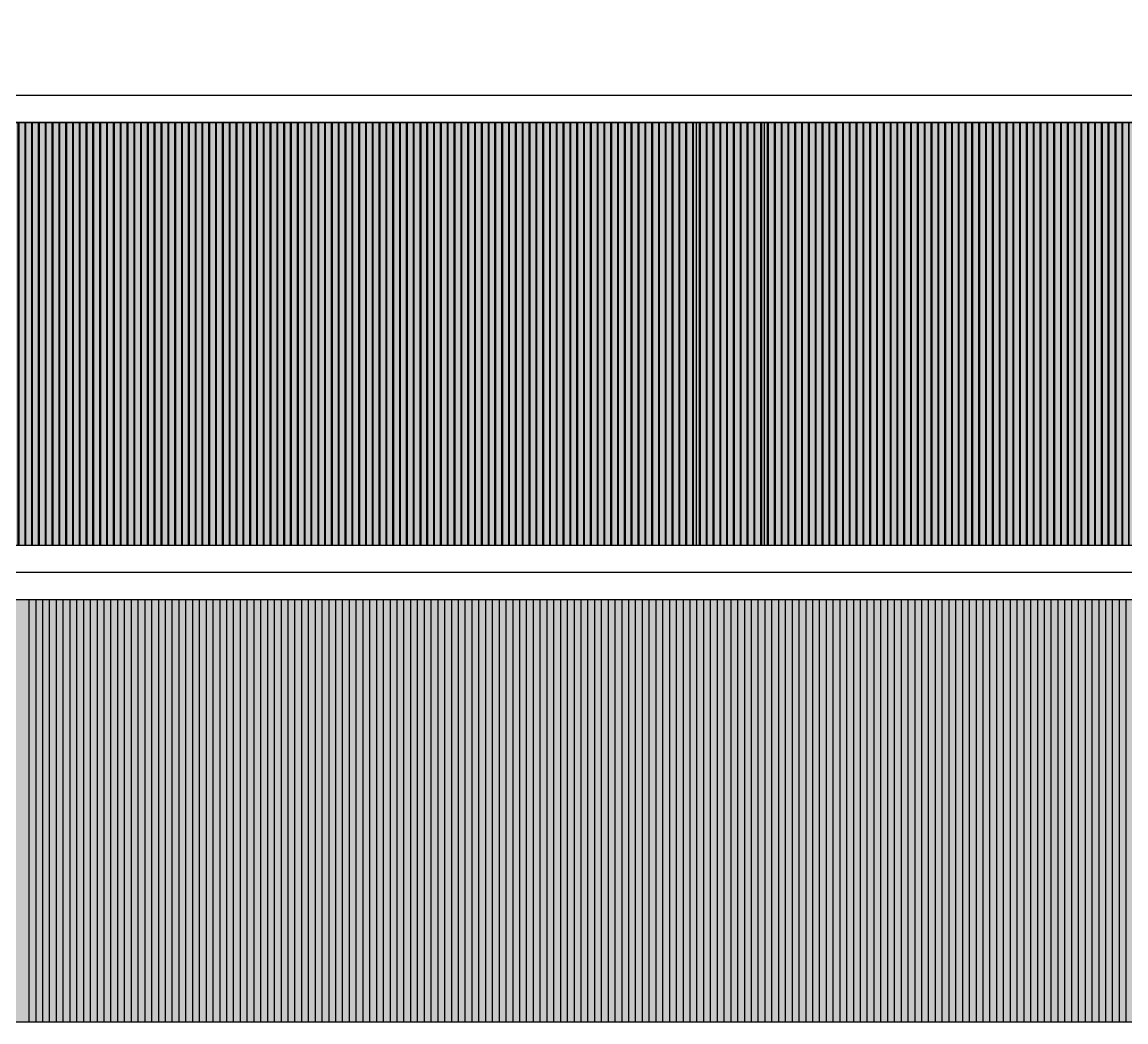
# Model space of a CAD drawing. Header units: millimetres. Extents: x -226 to 1784, y 10 to 1137.
# Drawn here: x 96.31 to 112.51, y 46.91 to 61.58 of the extents above; entities that cross this region are included whole.
import ezdxf

# ---------------------------------------------------------------- set-up
doc = ezdxf.new("R2010")
doc.units = ezdxf.units.MM
doc.linetypes.add('DOT', pattern=[6.35, 0, -6.35])
for name, color, linetype in [('График_G', 1, 'Continuous'), ('Кор сред грунта', 2, 'Continuous'), ('Макет', 7, 'Continuous'), ('Перешкоди', 7, 'Continuous')]:
    doc.layers.add(name, color=color, linetype=linetype)

# ---------------------------------------------------------------- blocks, each defined once
blk = doc.blocks.new('Кор_сред_грунта')
at = {"layer": 'Кор сред грунта'}
h = blk.add_hatch(color=256, dxfattribs=at)
h.dxf.hatch_style = 1
h.set_gradient(color1=(255, 255, 0), color2=(255, 255, 0), tint=0.59)
h.paths.add_polyline_path([(1.25, -201.893), (0.25, -201.893), (0.25, -208.093), (1.25, -208.093)])
for p, q in [((0.75, -201.893), (0.25, -201.893)), ((0.25, -201.893), (0.25, -208.093)), ((0.45, -201.893), (0.6, -201.893)), ((1.25, -201.893), (0.75, -201.893)), ((0.9, -201.893), (0.9, -201.893)), ((1.25, -208.093), (1.25, -201.893)), ((0.25, -208.093), (1.25, -208.093))]:
    blk.add_line(p, q, dxfattribs=at)
blk = doc.blocks.new('Корр_неб')
at = {"layer": 'График_G'}
h = blk.add_hatch(color=256, dxfattribs=at)
h.set_gradient(color1=(255, 0, 0), color2=(214, 0, 0), one_color=1, tint=0.42)
h.paths.add_polyline_path([(0.6, -208.893), (0, -208.893), (0, -215.093), (0.6, -215.093)])
for p, q in [((0, -208.893), (0.6, -208.893)), ((0.6, -208.893), (0.6, -215.093)), ((0, -215.093), (0.6, -215.093))]:
    blk.add_line(p, q, dxfattribs=at)

msp = doc.modelspace()

# ---------------------------------------------------------------- linework, layer by layer
at = {"layer": 'Макет', "linetype": 'DOT', "lineweight": -2}
for p, q in [((100, 227.508), (100, 60.507)), ((110, 227.508), (110, 60.507))]:
    msp.add_line(p, q, dxfattribs=at)
at = {"layer": 'Макет', "lineweight": -2}
for p, q in [((20, 60.507), (390, 60.507)), ((20, 53.507), (390, 53.507))]:
    msp.add_line(p, q, dxfattribs=at)

# ---------------------------------------------------------------- block references
at = {"layer": 'Перешкоди'}
for name, p in [('Кор_сред_грунта', (95.103, 262)), ('Кор_сред_грунта', (95.11, 262)), ('Кор_сред_грунта', (95.203, 262)), ('Кор_сред_грунта', (95.21, 262)), ('Кор_сред_грунта', (95.303, 262)), ('Кор_сред_грунта', (95.31, 262)), ('Кор_сред_грунта', (95.403, 262)), ('Кор_сред_грунта', (95.41, 262)), ('Кор_сред_грунта', (95.503, 262)), ('Кор_сред_грунта', (95.51, 262)), ('Кор_сред_грунта', (95.603, 262)), ('Кор_сред_грунта', (95.61, 262)), ('Кор_сред_грунта', (95.703, 262)), ('Кор_сред_грунта', (95.71, 262)), ('Кор_сред_грунта', (95.803, 262)), ('Кор_сред_грунта', (95.81, 262)), ('Кор_сред_грунта', (95.903, 262)), ('Кор_сред_грунта', (95.91, 262)), ('Кор_сред_грунта', (96, 262)), ('Кор_сред_грунта', (96.003, 262)), ('Кор_сред_грунта', (96.01, 262)), ('Кор_сред_грунта', (96.1, 262)), ('Кор_сред_грунта', (96.103, 262)), ('Кор_сред_грунта', (96.11, 262)), ('Кор_сред_грунта', (96.203, 262)), ('Кор_сред_грунта', (96.21, 262)), ('Кор_сред_грунта', (96.303, 262)), ('Кор_сред_грунта', (96.31, 262)), ('Кор_сред_грунта', (96.403, 262)), ('Кор_сред_грунта', (96.41, 262)), ('Кор_сред_грунта', (96.503, 262)), ('Кор_сред_грунта', (96.51, 262)), ('Кор_сред_грунта', (96.603, 262)), ('Кор_сред_грунта', (96.61, 262)), ('Кор_сред_грунта', (96.703, 262)), ('Кор_сред_грунта', (96.71, 262)), ('Кор_сред_грунта', (96.803, 262)), ('Кор_сред_грунта', (96.81, 262)), ('Кор_сред_грунта', (96.903, 262)), ('Кор_сред_грунта', (96.91, 262)), ('Кор_сред_грунта', (97, 262)), ('Кор_сред_грунта', (97.003, 262)), ('Кор_сред_грунта', (97.01, 262)), ('Кор_сред_грунта', (97.103, 262)), ('Кор_сред_грунта', (97.11, 262)), ('Кор_сред_грунта', (97.203, 262)), ('Кор_сред_грунта', (97.21, 262)), ('Кор_сред_грунта', (97.303, 262)), ('Кор_сред_грунта', (97.31, 262)), ('Кор_сред_грунта', (97.403, 262)), ('Кор_сред_грунта', (97.41, 262)), ('Кор_сред_грунта', (97.503, 262)), ('Кор_сред_грунта', (97.51, 262)), ('Кор_сред_грунта', (97.603, 262)), ('Кор_сред_грунта', (97.61, 262)), ('Кор_сред_грунта', (97.703, 262)), ('Кор_сред_грунта', (97.71, 262)), ('Кор_сред_грунта', (97.803, 262)), ('Кор_сред_грунта', (97.81, 262)), ('Кор_сред_грунта', (97.903, 262)), ('Кор_сред_грунта', (97.91, 262)), ('Кор_сред_грунта', (98, 262)), ('Кор_сред_грунта', (98.003, 262)), ('Кор_сред_грунта', (98.01, 262)), ('Кор_сред_грунта', (98.103, 262)), ('Кор_сред_грунта', (98.11, 262)), ('Кор_сред_грунта', (98.203, 262)), ('Кор_сред_грунта', (98.21, 262)), ('Кор_сред_грунта', (98.303, 262)), ('Кор_сред_грунта', (98.31, 262)), ('Кор_сред_грунта', (98.403, 262)), ('Кор_сред_грунта', (98.41, 262)), ('Кор_сред_грунта', (98.503, 262)), ('Кор_сред_грунта', (98.51, 262)), ('Кор_сред_грунта', (98.603, 262)), ('Кор_сред_грунта', (98.61, 262)), ('Кор_сред_грунта', (98.703, 262)), ('Кор_сред_грунта', (98.71, 262)), ('Кор_сред_грунта', (98.803, 262)), ('Кор_сред_грунта', (98.81, 262)), ('Кор_сред_грунта', (98.903, 262)), ('Кор_сред_грунта', (98.91, 262)), ('Кор_сред_грунта', (99, 262)), ('Кор_сред_грунта', (99.003, 262)), ('Кор_сред_грунта', (99.01, 262)), ('Кор_сред_грунта', (99.103, 262)), ('Кор_сред_грунта', (99.11, 262)), ('Кор_сред_грунта', (99.203, 262)), ('Кор_сред_грунта', (99.21, 262)), ('Кор_сред_грунта', (99.303, 262)), ('Кор_сред_грунта', (99.31, 262)), ('Кор_сред_грунта', (99.403, 262)), ('Кор_сред_грунта', (99.41, 262)), ('Кор_сред_грунта', (99.503, 262)), ('Кор_сред_грунта', (99.51, 262)), ('Кор_сред_грунта', (99.603, 262)), ('Кор_сред_грунта', (99.61, 262)), ('Кор_сред_грунта', (99.703, 262)), ('Кор_сред_грунта', (99.71, 262)), ('Кор_сред_грунта', (99.803, 262)), ('Кор_сред_грунта', (99.81, 262)), ('Кор_сред_грунта', (99.903, 262)), ('Кор_сред_грунта', (99.91, 262)), ('Кор_сред_грунта', (100, 262)), ('Кор_сред_грунта', (100.003, 262)), ('Кор_сред_грунта', (100.01, 262)), ('Кор_сред_грунта', (100.103, 262)), ('Кор_сред_грунта', (100.11, 262)), ('Кор_сред_грунта', (100.203, 262)), ('Кор_сред_грунта', (100.21, 262)), ('Кор_сред_грунта', (100.303, 262)), ('Кор_сред_грунта', (100.31, 262)), ('Кор_сред_грунта', (100.403, 262)), ('Кор_сред_грунта', (100.41, 262)), ('Кор_сред_грунта', (100.503, 262)), ('Кор_сред_грунта', (100.51, 262)), ('Кор_сред_грунта', (100.603, 262)), ('Кор_сред_грунта', (100.61, 262)), ('Кор_сред_грунта', (100.703, 262)), ('Кор_сред_грунта', (100.71, 262)), ('Кор_сред_грунта', (100.803, 262)), ('Кор_сред_грунта', (100.81, 262)), ('Кор_сред_грунта', (100.903, 262)), ('Кор_сред_грунта', (100.91, 262)), ('Кор_сред_грунта', (101, 262)), ('Кор_сред_грунта', (101.003, 262)), ('Кор_сред_грунта', (101.01, 262)), ('Кор_сред_грунта', (101.103, 262)), ('Кор_сред_грунта', (101.11, 262)), ('Кор_сред_грунта', (101.203, 262)), ('Кор_сред_грунта', (101.21, 262)), ('Кор_сред_грунта', (101.303, 262)), ('Кор_сред_грунта', (101.31, 262)), ('Кор_сред_грунта', (101.403, 262)), ('Кор_сред_грунта', (101.41, 262)), ('Кор_сред_грунта', (101.503, 262)), ('Кор_сред_грунта', (101.51, 262)), ('Кор_сред_грунта', (101.603, 262)), ('Кор_сред_грунта', (101.61, 262)), ('Кор_сред_грунта', (101.703, 262)), ('Кор_сред_грунта', (101.71, 262)), ('Кор_сред_грунта', (101.803, 262)), ('Кор_сред_грунта', (101.81, 262)), ('Кор_сред_грунта', (101.903, 262)), ('Кор_сред_грунта', (101.91, 262)), ('Кор_сред_грунта', (102, 262)), ('Кор_сред_грунта', (102.003, 262)), ('Кор_сред_грунта', (102.01, 262)), ('Кор_сред_грунта', (102.103, 262)), ('Кор_сред_грунта', (102.11, 262)), ('Кор_сред_грунта', (102.203, 262)), ('Кор_сред_грунта', (102.21, 262)), ('Кор_сред_грунта', (102.303, 262)), ('Кор_сред_грунта', (102.31, 262)), ('Кор_сред_грунта', (102.403, 262)), ('Кор_сред_грунта', (102.41, 262)), ('Кор_сред_грунта', (102.503, 262)), ('Кор_сред_грунта', (102.51, 262)), ('Кор_сред_грунта', (102.603, 262)), ('Кор_сред_грунта', (102.61, 262)), ('Кор_сред_грунта', (102.703, 262)), ('Кор_сред_грунта', (102.71, 262)), ('Кор_сред_грунта', (102.803, 262)), ('Кор_сред_грунта', (102.81, 262)), ('Кор_сред_грунта', (102.903, 262)), ('Кор_сред_грунта', (102.91, 262)), ('Кор_сред_грунта', (103, 262)), ('Кор_сред_грунта', (103.003, 262)), ('Кор_сред_грунта', (103.01, 262)), ('Кор_сред_грунта', (103.103, 262)), ('Кор_сред_грунта', (103.11, 262)), ('Кор_сред_грунта', (103.203, 262)), ('Кор_сред_грунта', (103.21, 262)), ('Кор_сред_грунта', (103.303, 262)), ('Кор_сред_грунта', (103.31, 262)), ('Кор_сред_грунта', (103.403, 262)), ('Кор_сред_грунта', (103.41, 262)), ('Кор_сред_грунта', (103.503, 262)), ('Кор_сред_грунта', (103.51, 262)), ('Кор_сред_грунта', (103.603, 262)), ('Кор_сред_грунта', (103.61, 262)), ('Кор_сред_грунта', (103.703, 262)), ('Кор_сред_грунта', (103.71, 262)), ('Кор_сред_грунта', (103.803, 262)), ('Кор_сред_грунта', (103.81, 262)), ('Кор_сред_грунта', (103.903, 262)), ('Кор_сред_грунта', (103.91, 262)), ('Кор_сред_грунта', (104, 262)), ('Кор_сред_грунта', (104.003, 262)), ('Кор_сред_грунта', (104.01, 262)), ('Кор_сред_грунта', (104.103, 262)), ('Кор_сред_грунта', (104.11, 262)), ('Кор_сред_грунта', (104.203, 262)), ('Кор_сред_грунта', (104.21, 262)), ('Кор_сред_грунта', (104.303, 262)), ('Кор_сред_грунта', (104.31, 262)), ('Кор_сред_грунта', (104.403, 262)), ('Кор_сред_грунта', (104.41, 262)), ('Кор_сред_грунта', (104.503, 262)), ('Кор_сред_грунта', (104.51, 262)), ('Кор_сред_грунта', (104.603, 262)), ('Кор_сред_грунта', (104.61, 262)), ('Кор_сред_грунта', (104.703, 262)), ('Кор_сред_грунта', (104.71, 262)), ('Кор_сред_грунта', (104.803, 262)), ('Кор_сред_грунта', (104.81, 262)), ('Кор_сред_грунта', (104.903, 262)), ('Кор_сред_грунта', (104.91, 262)), ('Кор_сред_грунта', (105, 262)), ('Кор_сред_грунта', (105.003, 262)), ('Кор_сред_грунта', (105.01, 262)), ('Кор_сред_грунта', (105.103, 262)), ('Кор_сред_грунта', (105.11, 262)), ('Кор_сред_грунта', (105.203, 262)), ('Кор_сред_грунта', (105.21, 262)), ('Кор_сред_грунта', (105.303, 262)), ('Кор_сред_грунта', (105.31, 262)), ('Кор_сред_грунта', (105.403, 262)), ('Кор_сред_грунта', (105.41, 262)), ('Кор_сред_грунта', (105.503, 262)), ('Кор_сред_грунта', (105.51, 262)), ('Кор_сред_грунта', (105.603, 262)), ('Кор_сред_грунта', (105.61, 262)), ('Кор_сред_грунта', (105.703, 262)), ('Кор_сред_грунта', (105.71, 262)), ('Кор_сред_грунта', (105.803, 262)), ('Кор_сред_грунта', (105.81, 262)), ('Кор_сред_грунта', (105.903, 262)), ('Кор_сред_грунта', (105.91, 262)), ('Кор_сред_грунта', (105.955, 262)), ('Кор_сред_грунта', (106, 262)), ('Кор_сред_грунта', (106.003, 262)), ('Кор_сред_грунта', (106.01, 262)), ('Кор_сред_грунта', (106.103, 262)), ('Кор_сред_грунта', (106.11, 262)), ('Кор_сред_грунта', (106.203, 262)), ('Кор_сред_грунта', (106.21, 262)), ('Кор_сред_грунта', (106.303, 262)), ('Кор_сред_грунта', (106.31, 262)), ('Кор_сред_грунта', (106.403, 262)), ('Кор_сред_грунта', (106.41, 262)), ('Кор_сред_грунта', (106.503, 262)), ('Кор_сред_грунта', (106.51, 262)), ('Кор_сред_грунта', (106.603, 262)), ('Кор_сред_грунта', (106.61, 262)), ('Кор_сред_грунта', (106.703, 262)), ('Кор_сред_грунта', (106.71, 262)), ('Кор_сред_грунта', (106.803, 262)), ('Кор_сред_грунта', (106.81, 262)), ('Кор_сред_грунта', (106.903, 262)), ('Кор_сред_грунта', (106.91, 262)), ('Кор_сред_грунта', (107, 262)), ('Кор_сред_грунта', (107.003, 262)), ('Кор_сред_грунта', (107.01, 262)), ('Кор_сред_грунта', (107.103, 262)), ('Кор_сред_грунта', (107.11, 262)), ('Кор_сред_грунта', (107.203, 262)), ('Кор_сред_грунта', (107.21, 262)), ('Кор_сред_грунта', (107.303, 262)), ('Кор_сред_грунта', (107.31, 262)), ('Кор_сред_грунта', (107.403, 262)), ('Кор_сред_грунта', (107.41, 262)), ('Кор_сред_грунта', (107.503, 262)), ('Кор_сред_грунта', (107.51, 262)), ('Кор_сред_грунта', (107.603, 262)), ('Кор_сред_грунта', (107.61, 262)), ('Кор_сред_грунта', (107.703, 262)), ('Кор_сред_грунта', (107.71, 262)), ('Кор_сред_грунта', (107.803, 262)), ('Кор_сред_грунта', (107.81, 262)), ('Кор_сред_грунта', (107.903, 262)), ('Кор_сред_грунта', (107.91, 262)), ('Кор_сред_грунта', (108, 262)), ('Кор_сред_грунта', (108.003, 262)), ('Кор_сред_грунта', (108.01, 262)), ('Кор_сред_грунта', (108.103, 262)), ('Кор_сред_грунта', (108.11, 262)), ('Кор_сред_грунта', (108.203, 262)), ('Кор_сред_грунта', (108.21, 262)), ('Кор_сред_грунта', (108.303, 262)), ('Кор_сред_грунта', (108.31, 262)), ('Кор_сред_грунта', (108.403, 262)), ('Кор_сред_грунта', (108.41, 262)), ('Кор_сред_грунта', (108.503, 262)), ('Кор_сред_грунта', (108.51, 262)), ('Кор_сред_грунта', (108.603, 262)), ('Кор_сред_грунта', (108.61, 262)), ('Кор_сред_грунта', (108.703, 262)), ('Кор_сред_грунта', (108.71, 262)), ('Кор_сред_грунта', (108.803, 262)), ('Кор_сред_грунта', (108.81, 262)), ('Кор_сред_грунта', (108.903, 262)), ('Кор_сред_грунта', (108.91, 262)), ('Кор_сред_грунта', (109, 262)), ('Кор_сред_грунта', (109.003, 262)), ('Кор_сред_грунта', (109.01, 262)), ('Кор_сред_грунта', (109.103, 262)), ('Кор_сред_грунта', (109.11, 262)), ('Кор_сред_грунта', (109.203, 262)), ('Кор_сред_грунта', (109.21, 262)), ('Кор_сред_грунта', (109.303, 262)), ('Кор_сред_грунта', (109.31, 262)), ('Кор_сред_грунта', (109.403, 262)), ('Кор_сред_грунта', (109.41, 262)), ('Кор_сред_грунта', (109.503, 262)), ('Кор_сред_грунта', (109.51, 262)), ('Кор_сред_грунта', (109.603, 262)), ('Кор_сред_грунта', (109.61, 262)), ('Кор_сред_грунта', (109.703, 262)), ('Кор_сред_грунта', (109.71, 262)), ('Кор_сред_грунта', (109.803, 262)), ('Кор_сред_грунта', (109.81, 262)), ('Кор_сред_грунта', (109.903, 262)), ('Кор_сред_грунта', (109.91, 262)), ('Кор_сред_грунта', (110, 262)), ('Кор_сред_грунта', (110.003, 262)), ('Кор_сред_грунта', (110.01, 262)), ('Кор_сред_грунта', (110.103, 262)), ('Кор_сред_грунта', (110.11, 262)), ('Кор_сред_грунта', (110.203, 262)), ('Кор_сред_грунта', (110.21, 262)), ('Кор_сред_грунта', (110.303, 262)), ('Кор_сред_грунта', (110.31, 262)), ('Кор_сред_грунта', (110.403, 262)), ('Кор_сред_грунта', (110.41, 262)), ('Кор_сред_грунта', (110.503, 262)), ('Кор_сред_грунта', (110.51, 262)), ('Кор_сред_грунта', (110.603, 262)), ('Кор_сред_грунта', (110.61, 262)), ('Кор_сред_грунта', (110.703, 262)), ('Кор_сред_грунта', (110.71, 262)), ('Кор_сред_грунта', (110.803, 262)), ('Кор_сред_грунта', (110.81, 262)), ('Кор_сред_грунта', (110.903, 262)), ('Кор_сред_грунта', (110.91, 262)), ('Кор_сред_грунта', (111, 262)), ('Кор_сред_грунта', (111.003, 262)), ('Кор_сред_грунта', (111.01, 262)), ('Кор_сред_грунта', (111.1, 262)), ('Кор_сред_грунта', (111.103, 262)), ('Кор_сред_грунта', (111.11, 262)), ('Кор_сред_грунта', (111.203, 262)), ('Кор_сред_грунта', (111.21, 262)), ('Кор_сред_грунта', (111.303, 262)), ('Кор_сред_грунта', (111.31, 262)), ('Кор_сред_грунта', (111.403, 262)), ('Кор_сред_грунта', (111.41, 262)), ('Кор_сред_грунта', (111.503, 262)), ('Кор_сред_грунта', (111.51, 262)), ('Кор_сред_грунта', (111.603, 262)), ('Кор_сред_грунта', (111.61, 262)), ('Кор_сред_грунта', (111.703, 262)), ('Кор_сред_грунта', (111.71, 262)), ('Кор_сред_грунта', (111.803, 262)), ('Кор_сред_грунта', (111.81, 262)), ('Кор_сред_грунта', (111.903, 262)), ('Кор_сред_грунта', (111.91, 262)), ('Кор_сред_грунта', (112, 262)), ('Кор_сред_грунта', (112.003, 262)), ('Кор_сред_грунта', (112.01, 262)), ('Кор_сред_грунта', (112.103, 262)), ('Кор_сред_грунта', (112.11, 262)), ('Кор_сред_грунта', (112.203, 262)), ('Кор_сред_грунта', (112.21, 262)), ('Корр_неб', (95.81, 262)), ('Корр_неб', (95.91, 262)), ('Корр_неб', (96.01, 262)), ('Корр_неб', (96.11, 262)), ('Корр_неб', (96.21, 262)), ('Корр_неб', (96.31, 262)), ('Корр_неб', (96.41, 262)), ('Корр_неб', (96.51, 262)), ('Корр_неб', (96.61, 262)), ('Корр_неб', (96.71, 262)), ('Корр_неб', (96.81, 262)), ('Корр_неб', (96.91, 262)), ('Корр_неб', (97.01, 262)), ('Корр_неб', (97.11, 262)), ('Корр_неб', (97.21, 262)), ('Корр_неб', (97.31, 262)), ('Корр_неб', (97.41, 262)), ('Корр_неб', (97.51, 262)), ('Корр_неб', (97.61, 262)), ('Корр_неб', (97.71, 262)), ('Корр_неб', (97.81, 262)), ('Корр_неб', (97.91, 262)), ('Корр_неб', (98.01, 262)), ('Корр_неб', (98.11, 262)), ('Корр_неб', (98.21, 262)), ('Корр_неб', (98.31, 262)), ('Корр_неб', (98.41, 262)), ('Корр_неб', (98.51, 262)), ('Корр_неб', (98.61, 262)), ('Корр_неб', (98.71, 262)), ('Корр_неб', (98.81, 262)), ('Корр_неб', (98.91, 262)), ('Корр_неб', (99.01, 262)), ('Корр_неб', (99.11, 262)), ('Корр_неб', (99.21, 262)), ('Корр_неб', (99.31, 262)), ('Корр_неб', (99.41, 262)), ('Корр_неб', (99.51, 262)), ('Корр_неб', (99.61, 262)), ('Корр_неб', (99.71, 262)), ('Корр_неб', (99.81, 262)), ('Корр_неб', (99.91, 262)), ('Корр_неб', (100.01, 262)), ('Корр_неб', (100.11, 262)), ('Корр_неб', (100.21, 262)), ('Корр_неб', (100.31, 262)), ('Корр_неб', (100.41, 262)), ('Корр_неб', (100.51, 262)), ('Корр_неб', (100.61, 262)), ('Корр_неб', (100.71, 262)), ('Корр_неб', (100.81, 262)), ('Корр_неб', (100.91, 262)), ('Корр_неб', (101.01, 262)), ('Корр_неб', (101.11, 262)), ('Корр_неб', (101.21, 262)), ('Корр_неб', (101.31, 262)), ('Корр_неб', (101.41, 262)), ('Корр_неб', (101.51, 262)), ('Корр_неб', (101.61, 262)), ('Корр_неб', (101.71, 262)), ('Корр_неб', (101.81, 262)), ('Корр_неб', (101.91, 262)), ('Корр_неб', (102.01, 262)), ('Корр_неб', (102.11, 262)), ('Корр_неб', (102.21, 262)), ('Корр_неб', (102.31, 262)), ('Корр_неб', (102.41, 262)), ('Корр_неб', (102.51, 262)), ('Корр_неб', (102.61, 262)), ('Корр_неб', (102.71, 262)), ('Корр_неб', (102.81, 262)), ('Корр_неб', (102.91, 262)), ('Корр_неб', (103.01, 262)), ('Корр_неб', (103.11, 262)), ('Корр_неб', (103.21, 262)), ('Корр_неб', (103.31, 262)), ('Корр_неб', (103.41, 262)), ('Корр_неб', (103.51, 262)), ('Корр_неб', (103.61, 262)), ('Корр_неб', (103.71, 262)), ('Корр_неб', (103.81, 262)), ('Корр_неб', (103.91, 262)), ('Корр_неб', (104.01, 262)), ('Корр_неб', (104.11, 262)), ('Корр_неб', (104.21, 262)), ('Корр_неб', (104.31, 262)), ('Корр_неб', (104.41, 262)), ('Корр_неб', (104.51, 262)), ('Корр_неб', (104.61, 262)), ('Корр_неб', (104.71, 262)), ('Корр_неб', (104.81, 262)), ('Корр_неб', (104.91, 262)), ('Корр_неб', (105.01, 262)), ('Корр_неб', (105.11, 262)), ('Корр_неб', (105.21, 262)), ('Корр_неб', (105.31, 262)), ('Корр_неб', (105.41, 262)), ('Корр_неб', (105.51, 262)), ('Корр_неб', (105.61, 262)), ('Корр_неб', (105.71, 262)), ('Корр_неб', (105.81, 262)), ('Корр_неб', (105.91, 262)), ('Корр_неб', (106.01, 262)), ('Корр_неб', (106.11, 262)), ('Корр_неб', (106.21, 262)), ('Корр_неб', (106.31, 262)), ('Корр_неб', (106.41, 262)), ('Корр_неб', (106.51, 262)), ('Корр_неб', (106.61, 262)), ('Корр_неб', (106.71, 262)), ('Корр_неб', (106.81, 262)), ('Корр_неб', (106.91, 262)), ('Корр_неб', (107.01, 262)), ('Корр_неб', (107.11, 262)), ('Корр_неб', (107.21, 262)), ('Корр_неб', (107.31, 262)), ('Корр_неб', (107.41, 262)), ('Корр_неб', (107.51, 262)), ('Корр_неб', (107.61, 262)), ('Корр_неб', (107.71, 262)), ('Корр_неб', (107.81, 262)), ('Корр_неб', (107.91, 262)), ('Корр_неб', (108.01, 262)), ('Корр_неб', (108.11, 262)), ('Корр_неб', (108.21, 262)), ('Корр_неб', (108.31, 262)), ('Корр_неб', (108.41, 262)), ('Корр_неб', (108.51, 262)), ('Корр_неб', (108.61, 262)), ('Корр_неб', (108.71, 262)), ('Корр_неб', (108.81, 262)), ('Корр_неб', (108.91, 262)), ('Корр_неб', (109.01, 262)), ('Корр_неб', (109.11, 262)), ('Корр_неб', (109.21, 262)), ('Корр_неб', (109.31, 262)), ('Корр_неб', (109.41, 262)), ('Корр_неб', (109.51, 262)), ('Корр_неб', (109.61, 262)), ('Корр_неб', (109.71, 262)), ('Корр_неб', (109.81, 262)), ('Корр_неб', (109.91, 262)), ('Корр_неб', (110.01, 262)), ('Корр_неб', (110.11, 262)), ('Корр_неб', (110.21, 262)), ('Корр_неб', (110.31, 262)), ('Корр_неб', (110.41, 262)), ('Корр_неб', (110.51, 262)), ('Корр_неб', (110.61, 262)), ('Корр_неб', (110.71, 262)), ('Корр_неб', (110.81, 262)), ('Корр_неб', (110.91, 262)), ('Корр_неб', (111.01, 262)), ('Корр_неб', (111.11, 262)), ('Корр_неб', (111.21, 262)), ('Корр_неб', (111.31, 262)), ('Корр_неб', (111.41, 262)), ('Корр_неб', (111.51, 262)), ('Корр_неб', (111.61, 262)), ('Корр_неб', (111.71, 262)), ('Корр_неб', (111.81, 262)), ('Корр_неб', (111.91, 262)), ('Корр_неб', (112.01, 262)), ('Корр_неб', (112.11, 262)), ('Корр_неб', (112.21, 262)), ('Корр_неб', (112.31, 262)), ('Корр_неб', (112.41, 262))]:
    msp.add_blockref(name, p, dxfattribs=at)

doc.saveas('drawing.dxf')
